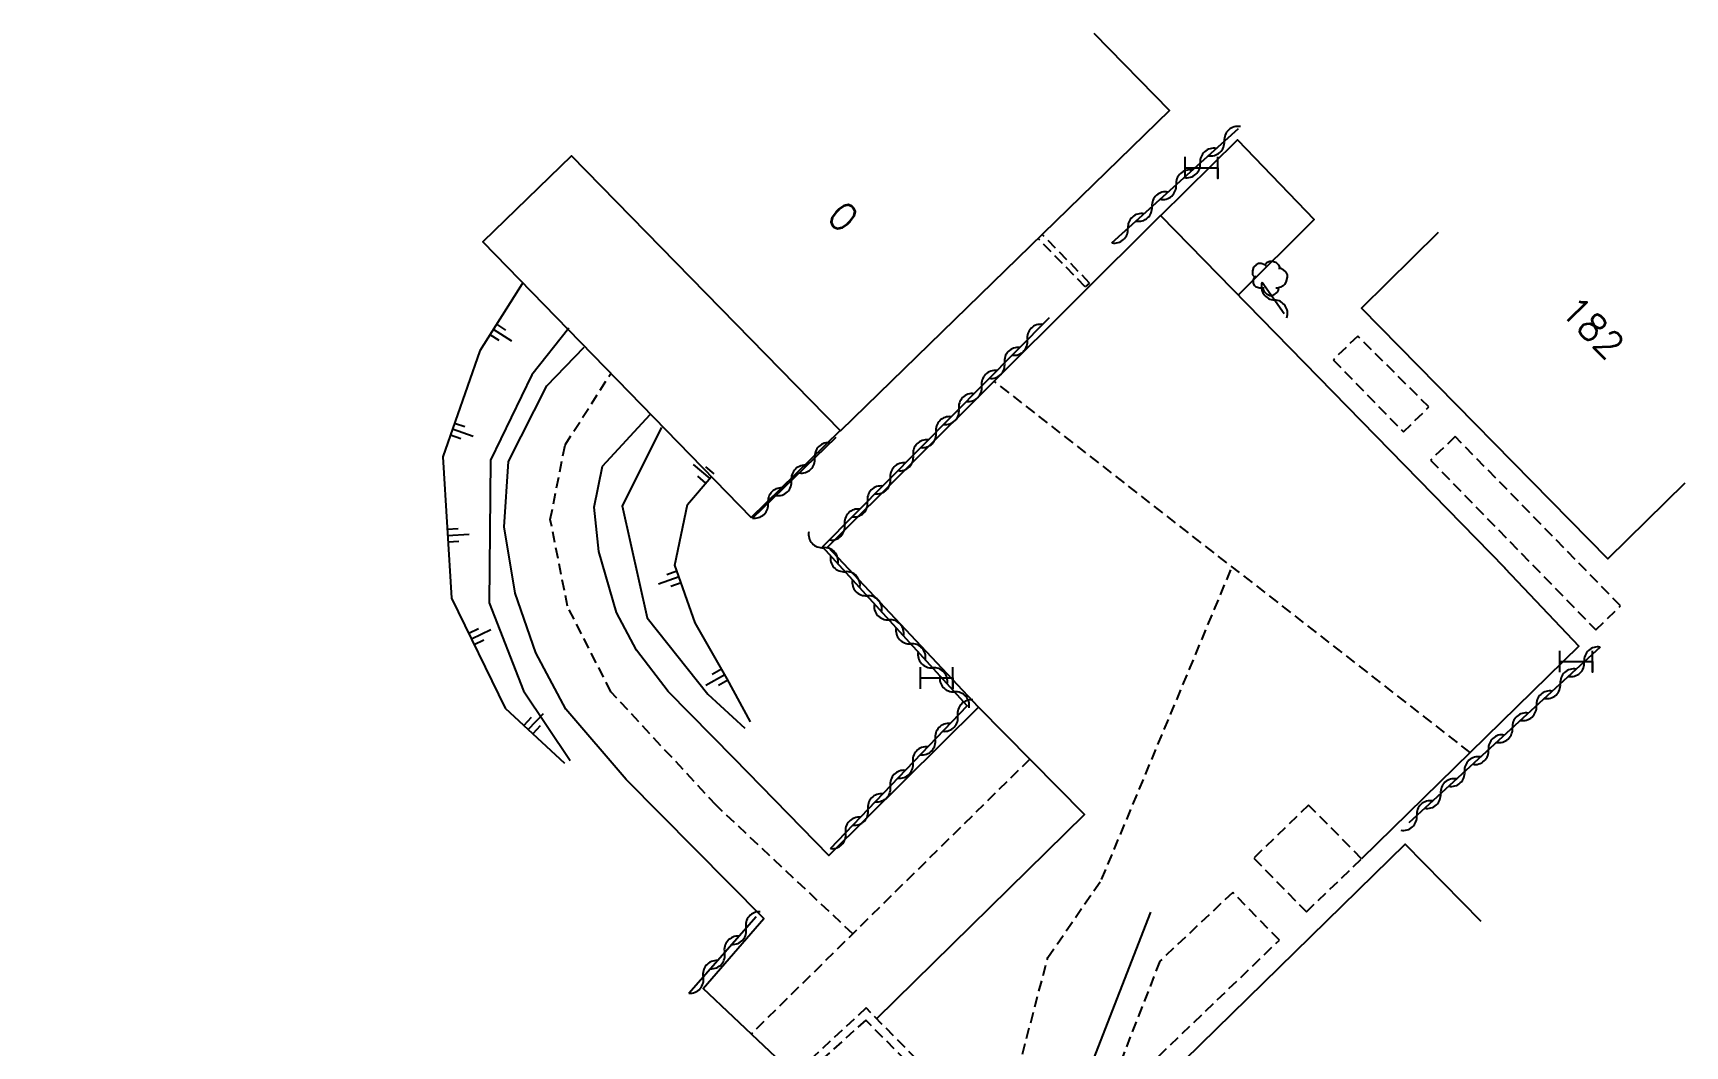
# Model space of a CAD drawing. Header units: millimetres. Extents: x 107999 to 109001, y 146999 to 148001.
# Drawn here: x 108231.7 to 108308, y 147468.4 to 147515.2 of the extents above; entities that cross this region are included whole.
import ezdxf
from ezdxf.enums import TextEntityAlignment as Align

# ---------------------------------------------------------------- set-up
doc = ezdxf.new("R2010")
doc.units = ezdxf.units.MM
doc.linetypes.add('DASHED', pattern=[0.75, 0.5, -0.25])
doc.layers.get('0').update_dxf_attribs({"linetype": 'CONTINUOUS'})
for name, color, linetype in [('W0001', 6, 'DASHED'), ('W0008', 7, 'CONTINUOUS'), ('W0100', 7, 'CONTINUOUS'), ('W0112', 1, 'DASHED'), ('W0211', 2, 'CONTINUOUS'), ('W0300', 7, 'CONTINUOUS'), ('W0310', 3, 'CONTINUOUS'), ('W0991', 7, 'CONTINUOUS'), ('W1474', 7, 'CONTINUOUS')]:
    doc.layers.add(name, color=color, linetype=linetype)
doc.styles.get("Standard").update_dxf_attribs({"font": 'romans.shx', "width": 0.85})

# ---------------------------------------------------------------- blocks, each defined once
blk = doc.blocks.new('t310o')
at = {"color": 0, "linetype": 'Continuous'}
for centre, start, end in [((-0.5, 0.375), 216.8699, 323.1304), ((0.5, -0.375), 36.8699, 143.1303)]:
    blk.add_arc(centre, 0.625, start, end, dxfattribs=at)
blk = doc.blocks.new('t211o')
at = {"color": 0, "linetype": 'Continuous'}
for p, q in [((0, 1), (0, 0)), ((-0.289, 0.5), (-0.289, 0)), ((0.289, 0.5), (0.289, 0))]:
    blk.add_line(p, q, dxfattribs=at)
blk = doc.blocks.new('T300')
for p, q in [((-0.171, 0.743), (-0.057, 0.8)), ((-0.057, 0.8), (0.057, 0.8)), ((0.057, 0.8), (0.229, 0.743)), ((-0.8, 0.514), (-0.857, 0.343)), ((-0.857, 0.343), (-0.857, 0.171)), ((-0.857, 0.171), (-0.743, 0.057)), ((-0.686, 0.629), (-0.8, 0.514)), ((-0.8, -0.057), (-0.743, 0.057)), ((-0.743, 0.057), (-0.686, 0.114)), ((-0.571, 0.686), (-0.686, 0.629)), ((-0.457, 0.686), (-0.571, 0.686)), ((-0.286, 0.629), (-0.457, 0.686)), ((-0.286, 0.629), (-0.171, 0.743)), ((-0.229, 0.571), (-0.286, 0.629)), ((0.229, 0.743), (0.343, 0.629)), ((0.343, 0.629), (0.4, 0.514)), ((0.457, 0.457), (0.343, 0.457)), ((0.4, 0.514), (0.4, 0.457)), ((0.571, 0.4), (0.457, 0.457)), ((0.571, 0.4), (0.686, 0.286)), ((0.686, 0.286), (0.743, 0.171)), ((0.743, 0.057), (0.686, -0.171)), ((0.743, 0.171), (0.743, 0.057)), ((-0.8, -0.171), (-0.8, -0.057)), ((-0.8, -0.229), (-0.8, -0.171)), ((-0.743, -0.343), (-0.8, -0.229)), ((-0.686, -0.4), (-0.743, -0.343)), ((-0.514, -0.457), (-0.686, -0.4)), ((-0.4, -0.457), (-0.514, -0.457)), ((-0.4, -0.457), (-0.343, -0.457)), ((-0.343, -0.457), (-0.343, -0.4)), ((-0.343, -0.514), (-0.343, -0.457)), ((-0.286, -0.629), (-0.343, -0.514)), ((-0.171, -0.743), (-0.286, -0.629)), ((-0.057, -0.8), (-0.171, -0.743)), ((0.171, -0.743), (0.057, -0.8)), ((0.229, -0.686), (0.171, -0.743)), ((0.286, -0.457), (0.229, -0.457)), ((0.286, -0.629), (0.229, -0.686)), ((0.457, -0.4), (0.286, -0.457)), ((0.343, -0.514), (0.286, -0.629)), ((0.343, -0.514), (0.343, -0.457)), ((0.571, -0.343), (0.457, -0.4)), ((0.629, -0.286), (0.571, -0.343)), ((0.686, -0.171), (0.629, -0.286)), ((0.057, -0.8), (-0.057, -0.8))]:
    blk.add_line(p, q)
blk = doc.blocks.new('T1474')
at = {"color": 0, "linetype": 'Continuous', "flags": 128}
for points in [[(-0.75, -0.5), (-0.75, 0.5)], [(-0.75, 0), (0.75, 0)], [(0.75, 0), (0.749, -0.5), (0.75, 0.5)]]:
    blk.add_lwpolyline(points, dxfattribs=at)

msp = doc.modelspace()

# ---------------------------------------------------------------- linework, layer by layer
at = {"layer": 'W0001'}
for p, q in [((108298.04, 147481.992), (108276.061, 147499.134)), ((108277.706, 147481.684), (108264.843, 147468.987))]:
    msp.add_line(p, q, dxfattribs=at)
for points in [[(108269.532, 147473.616), (108263.222, 147479.548), (108258.365, 147484.796), (108256.361, 147488.742), (108255.564, 147492.744), (108256.248, 147496.198), (108258.364, 147499.501)], [(108231.679, 147411.518), (108255.438, 147435.32), (108259.972, 147441.132), (108267.438, 147449.227), (108272.337, 147457.079), (108276.604, 147465.156), (108278.537, 147472.514), (108281.024, 147476.122), (108287.05, 147490.563)]]:
    msp.add_lwpolyline(points, dxfattribs=at)
at = {"layer": 'W0008'}
for points in [[(108283.737, 147506.782), (108287.301, 147510.285), (108290.842, 147506.6), (108287.322, 147503.119)], [(108270.638, 147469.698), (108280.225, 147479.13), (108275.342, 147484.081), (108268.384, 147491.48), (108283.738, 147506.787), (108299.635, 147490.52), (108299.638, 147490.504), (108303.056, 147486.899), (108293.025, 147477.084)], [(108266.818, 147467.123), (108262.617, 147471.088), (108265.43, 147474.327), (108259.071, 147480.746), (108256.277, 147483.995), (108254.898, 147486.59), (108253.942, 147489.355), (108253.441, 147492.413), (108253.639, 147495.427), (108255.405, 147498.926), (108257.13, 147500.714)], [(108275.356, 147484.103), (108268.426, 147477.237), (108264.048, 147481.715), (108261.007, 147484.813), (108259.551, 147486.715), (108258.615, 147488.461), (108257.809, 147491.277), (108257.592, 147493.325), (108257.973, 147495.221), (108260.169, 147497.604)], [(108243.155, 147418.975), (108258.764, 147434.438), (108261.497, 147437.17), (108263.603, 147439.482), (108265.159, 147441.352), (108267.318, 147444.219), (108270.695, 147449.069), (108272.951, 147452.466), (108274.494, 147454.899), (108276.283, 147457.971), (108277.834, 147460.962), (108278.996, 147463.575), (108283.298, 147474.615)]]:
    msp.add_lwpolyline(points, dxfattribs=at)
at = {"layer": 'W0100'}
for points in [[(108280.66, 147515.219), (108284.15, 147511.638), (108268.967, 147496.84), (108256.54, 147509.553), (108252.454, 147505.578), (108264.834, 147492.849), (108268.952, 147496.855)], [(108307.959, 147494.435), (108304.391, 147490.932), (108293.018, 147502.516), (108296.586, 147506.019)], [(108298.543, 147474.184), (108295.045, 147477.756), (108283.388, 147466.341), (108295.605, 147453.881), (108299.175, 147457.382)]]:
    msp.add_lwpolyline(points, dxfattribs=at)
at = {"layer": 'W0112'}
msp.add_line((108280.467, 147503.67), (108278.3, 147505.901), dxfattribs=at)
for points in [[(108280.467, 147503.67), (108280.258, 147503.501), (108278.091, 147505.732)], [(108292.847, 147501.222), (108291.716, 147500.125), (108294.956, 147496.794), (108296.137, 147497.947), (108292.847, 147501.222)], [(108297.351, 147496.576), (108296.211, 147495.491), (108303.842, 147487.65), (108304.984, 147488.764), (108297.351, 147496.576)], [(108293.03, 147477.081), (108290.583, 147479.558), (108288.052, 147477.107), (108290.481, 147474.629), (108293.03, 147477.081)], [(108289.229, 147473.321), (108287.075, 147475.524), (108283.713, 147472.348), (108281.581, 147466.896), (108282.04, 147466.403), (108289.229, 147473.321)], [(108271.965, 147462.446), (108274.051, 147466.227), (108270.146, 147470.188), (108266.988, 147467.266)], [(108271.615, 147462.639), (108273.557, 147466.159), (108270.133, 147469.631), (108267.556, 147467.302)]]:
    msp.add_lwpolyline(points, dxfattribs=at)
at = {"layer": 'W0211'}
for points in [[(108254.271, 147503.636), (108252.314, 147500.537), (108250.607, 147495.64), (108250.995, 147489.114), (108253.481, 147484.034), (108256.222, 147481.494)], [(108256.416, 147501.588), (108254.709, 147499.43), (108252.802, 147495.484), (108252.741, 147488.903), (108254.332, 147484.835), (108256.476, 147481.615)], [(108260.699, 147496.996), (108258.89, 147493.384), (108260.041, 147488.213), (108262.843, 147484.681), (108264.546, 147483.112)], [(108264.808, 147483.399), (108263.733, 147485.392), (108262.261, 147487.981), (108261.322, 147490.641), (108261.905, 147493.447), (108262.986, 147494.714)]]:
    msp.add_lwpolyline(points, dxfattribs=at)
at = {"layer": 'W0310'}
for p, q in [((108281.497, 147505.527), (108287.343, 147510.817)), ((108288.429, 147503.708), (108289.446, 147502.258)), ((108264.899, 147492.818), (108268.765, 147496.547)), ((108304.046, 147486.853), (108295.207, 147478.74)), ((108261.967, 147470.87), (108265.069, 147474.414))]:
    msp.add_line(p, q, dxfattribs=at)
msp.add_lwpolyline([(108268.506, 147477.548), (108274.815, 147484.146), (108268.139, 147491.486), (108278.618, 147502.085)], dxfattribs=at)

# ---------------------------------------------------------------- block references
at = {"layer": 'W0211'}
for p, rotation in [((108252.936, 147501.522), 237.7278106271132), ((108251.052, 147496.916), 250.7823160078284), ((108262.924, 147494.642), 49.52933630990318), ((108250.824, 147491.998), 273.4024328933934), ((108261.51, 147490.11), 109.4433203564197), ((108251.923, 147487.218), 296.0756003311099), ((108263.617, 147485.597), 119.6208155138573), ((108254.549, 147483.045), 317.1795407234853)]:
    msp.add_blockref('t211o', p, dxfattribs=dict(at, rotation=rotation))
at = {"layer": 'W0300'}
msp.add_blockref('T300', (108288.842, 147503.885), dxfattribs=at)
at = {"layer": 'W0310'}
for p, rotation in [((108286.687, 147510.224), 42.14175894139793), ((108285.575, 147509.217), 42.14175894139793), ((108284.463, 147508.211), 42.14175894139793), ((108283.351, 147507.204), 42.14175894139793), ((108282.238, 147506.198), 42.14175894139793), ((108289.003, 147502.889), 305.0451776578018), ((108277.595, 147501.05), 45.32619349177716), ((108276.54, 147499.983), 45.32619349177716), ((108275.485, 147498.917), 45.32619349177716), ((108274.431, 147497.85), 45.32619349177716), ((108273.376, 147496.783), 45.32619349177716), ((108267.778, 147495.595), 43.96646719405761), ((108272.322, 147495.717), 45.32619349177716), ((108266.698, 147494.554), 43.96646719405761), ((108271.267, 147494.65), 45.32619349177716), ((108265.619, 147493.512), 43.96646719405761), ((108270.212, 147493.583), 45.32619349177716), ((108269.158, 147492.517), 45.32619349177716), ((108268.173, 147491.448), 132.287759647727), ((108269.182, 147490.339), 132.287759647727), ((108270.192, 147489.229), 132.287759647727), ((108271.201, 147488.119), 132.287759647727), ((108272.21, 147487.01), 132.287759647727), ((108273.22, 147485.9), 132.287759647727), ((108303.309, 147486.177), 222.5476189299379), ((108302.204, 147485.162), 222.5476189299379), ((108274.229, 147484.79), 132.287759647727), ((108301.099, 147484.148), 222.5476189299379), ((108274.38, 147483.691), 46.28261153576198), ((108273.344, 147482.607), 46.28261153576198), ((108299.994, 147483.134), 222.5476189299379), ((108298.889, 147482.12), 222.5476189299379), ((108272.307, 147481.523), 46.28261153576198), ((108297.784, 147481.105), 222.5476189299379), ((108271.27, 147480.439), 46.28261153576198), ((108296.679, 147480.091), 222.5476189299379), ((108270.234, 147479.355), 46.28261153576198), ((108295.574, 147479.077), 222.5476189299379), ((108269.197, 147478.271), 46.28261153576198), ((108264.601, 147473.88), 48.80503923661096), ((108263.614, 147472.751), 48.80503923661096), ((108262.626, 147471.622), 48.80503923661096)]:
    msp.add_blockref('t310o', p, dxfattribs=dict(at, rotation=rotation))
at = {"layer": 'W1474'}
for p in [(108285.633, 147509), (108302.936, 147486.191), (108273.409, 147485.431)]:
    msp.add_blockref('T1474', p, dxfattribs=at)

# ---------------------------------------------------------------- texts
at = {"layer": 'W0991'}
for s, rotation, p in [('0', 314.35026, (108269.087, 147506.732)), ('182', 314.4734, (108303.7, 147501.628))]:
    msp.add_text(s, height=1.25, rotation=rotation, dxfattribs=at).set_placement(p, align=Align.MIDDLE)

doc.saveas('drawing.dxf')
